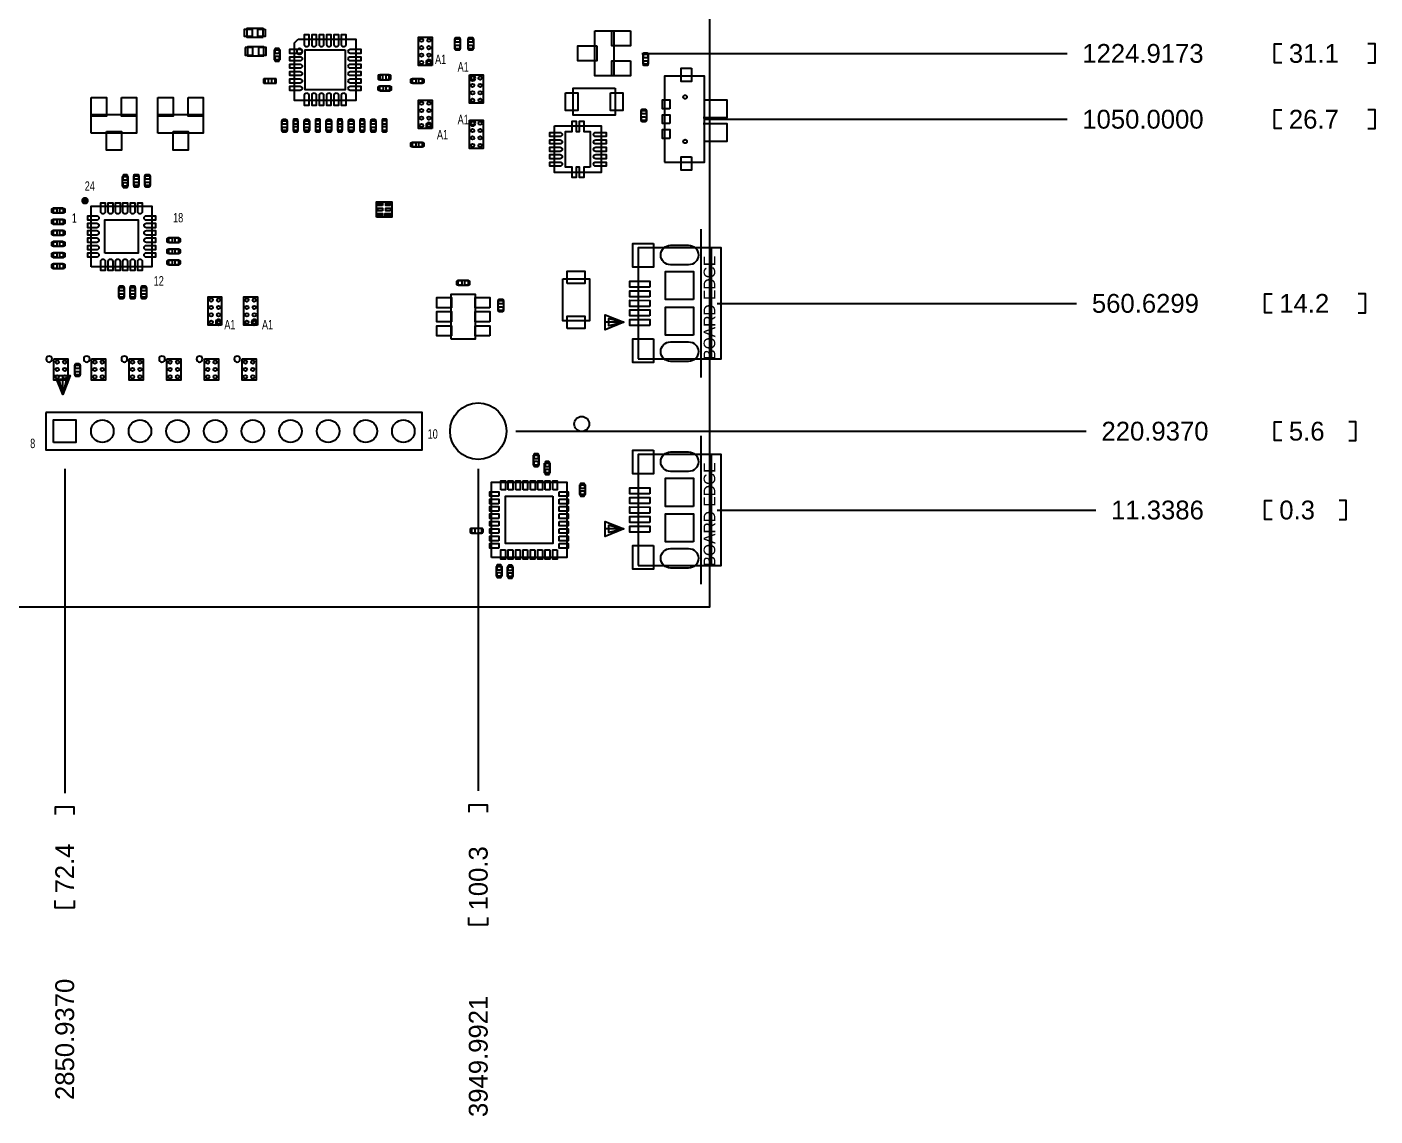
# Model space of a CAD drawing. Extents: x -44 to 161, y -41 to 105.
# Drawn here: x 69.9 to 160.9, y -40.6 to 32.9 of the extents above; entities that cross this region are included whole.
import ezdxf
from ezdxf.enums import TextEntityAlignment as Align

# ---------------------------------------------------------------- set-up
doc = ezdxf.new("R2010")
doc.units = 0
for name, color, linetype in [('BG_DIMENSIONS_ASSEMBLY', 140, 'CONTINUOUS'), ('BG_OUTLINE', 171, 'CONTINUOUS'), ('PG_ASSEMBLY_TOP', 111, 'CONTINUOUS'), ('PIN_TOP', 4, 'CONTINUOUS')]:
    doc.layers.add(name, color=color, linetype=linetype)

msp = doc.modelspace()

# ---------------------------------------------------------------- linework, layer by layer
at = {"layer": 'BG_DIMENSIONS_ASSEMBLY'}
for points in [[(111.379, 31.1129), (140.0796, 31.1129)], [(154.5703, 30.4779), (154.0877, 30.4779), (154.0877, 31.7479), (154.5703, 31.7479)], [(160.3869, 30.4779), (160.8695, 30.4779), (160.8695, 31.7479), (160.3869, 31.7479)], [(154.5703, 26.035), (154.0877, 26.035), (154.0877, 27.305), (154.5703, 27.305)], [(160.3869, 26.035), (160.8695, 26.035), (160.8695, 27.305), (160.3869, 27.305)], [(115.55, 26.67), (140.0796, 26.67)], [(153.9226, 13.605), (153.44, 13.605), (153.44, 14.875), (153.9226, 14.875)], [(159.7392, 13.605), (160.2218, 13.605), (160.2218, 14.875), (159.7392, 14.875)], [(116.459, 14.24), (140.7273, 14.24)], [(102.8698, 5.6118), (141.375, 5.6118)], [(154.5703, 4.9768), (154.0877, 4.9768), (154.0877, 6.2468), (154.5703, 6.2468)], [(159.0915, 4.9768), (159.5741, 4.9768), (159.5741, 6.2468), (159.0915, 6.2468)], [(72.4138, 3.0718), (72.4138, -18.8278)], [(100.3298, 3.0718), (100.3298, -18.6801)], [(153.9226, -0.347), (153.44, -0.347), (153.44, 0.923), (153.9226, 0.923)], [(158.4438, -0.347), (158.9264, -0.347), (158.9264, 0.923), (158.4438, 0.923)], [(116.459, 0.288), (142.0227, 0.288)], [(73.0488, -20.2629), (73.0488, -19.7803), (71.7788, -19.7803), (71.7788, -20.2629)], [(100.9648, -20.1152), (100.9648, -19.6326), (99.6948, -19.6326), (99.6948, -20.1152)], [(73.0488, -26.0795), (73.0488, -26.5621), (71.7788, -26.5621), (71.7788, -26.0795)], [(100.9648, -27.2272), (100.9648, -27.7098), (99.6948, -27.7098), (99.6948, -27.2272)]]:
    msp.add_lwpolyline(points, dxfattribs=at)
at = {"layer": 'BG_OUTLINE'}
for points in [[(-6.25, -6.25), (115.9748, -6.25), (115.9748, 65.7336), (-6.25, 65.7336), (-6.25, -6.25)], [(115.3691, 9.24), (115.3691, 19.24)], [(115.3691, -4.712), (115.3691, 5.288)]]:
    msp.add_lwpolyline(points, dxfattribs=at)
at = {"layer": 'PG_ASSEMBLY_TOP'}
for points in [[(85.7999, 32.2), (85.7999, 32.8), (84.7001, 32.8), (84.7001, 32.2), (85.7999, 32.2)], [(88.175, 32.075), (92.075, 32.075), (92.075, 27.925), (87.925, 27.925), (87.925, 31.825), (88.175, 32.075)], [(97.209, 30.291), (96.291, 30.291), (96.291, 32.209), (97.209, 32.209), (97.209, 30.291)], [(99.1108, 31.4325), (98.7552, 31.4325), (98.7552, 32.0929), (99.1108, 32.0929), (99.1108, 31.4325)], [(99.9998, 31.4325), (99.6442, 31.4325), (99.6442, 32.0929), (99.9998, 32.0929), (99.9998, 31.4325)], [(85.8643, 30.9452), (85.8643, 31.5548), (84.7467, 31.5548), (84.7467, 30.9452), (85.8643, 30.9452)], [(86.9278, 30.6865), (86.5722, 30.6865), (86.5722, 31.3469), (86.9278, 31.3469), (86.9278, 30.6865)], [(111.4552, 31.0515), (111.8108, 31.0515), (111.8108, 30.3911), (111.4552, 30.3911), (111.4552, 31.0515)], [(85.9365, 29.0722), (85.9365, 29.4278), (86.5969, 29.4278), (86.5969, 29.0722), (85.9365, 29.0722)], [(93.685, 29.6651), (93.685, 29.3349), (94.315, 29.3349), (94.315, 29.6651), (93.685, 29.6651)], [(95.8865, 29.0722), (95.8865, 29.4278), (96.5469, 29.4278), (96.5469, 29.0722), (95.8865, 29.0722)], [(99.744, 29.661), (100.662, 29.661), (100.662, 27.743), (99.744, 27.743), (99.744, 29.661)], [(112.91, 23.77), (115.61, 23.77), (115.61, 29.57), (112.91, 29.57), (112.91, 23.77)], [(93.6865, 28.5722), (93.6865, 28.9278), (94.3469, 28.9278), (94.3469, 28.5722), (93.6865, 28.5722)], [(109.5769, 28.7555), (109.5769, 26.9521), (106.7321, 26.9521), (106.7321, 28.7555), (109.5769, 28.7555)], [(97.209, 26.041), (96.291, 26.041), (96.291, 27.959), (97.209, 27.959), (97.209, 26.041)], [(115.61, 27.97), (117.11, 27.97), (117.11, 26.77), (115.51, 26.77)], [(87.0722, 26.5635), (87.4278, 26.5635), (87.4278, 25.9031), (87.0722, 25.9031), (87.0722, 26.5635)], [(88.1651, 26.565), (87.8349, 26.565), (87.8349, 25.935), (88.1651, 25.935), (88.1651, 26.565)], [(88.5722, 26.5635), (88.9278, 26.5635), (88.9278, 25.9031), (88.5722, 25.9031), (88.5722, 26.5635)], [(89.6651, 26.565), (89.3349, 26.565), (89.3349, 25.935), (89.6651, 25.935), (89.6651, 26.565)], [(90.0722, 26.5635), (90.4278, 26.5635), (90.4278, 25.9031), (90.0722, 25.9031), (90.0722, 26.5635)], [(91.1651, 26.565), (90.8349, 26.565), (90.8349, 25.935), (91.1651, 25.935), (91.1651, 26.565)], [(91.5722, 26.5635), (91.9278, 26.5635), (91.9278, 25.9031), (91.5722, 25.9031), (91.5722, 26.5635)], [(92.6651, 26.565), (92.3349, 26.565), (92.3349, 25.935), (92.6651, 25.935), (92.6651, 26.565)], [(93.0722, 26.5635), (93.4278, 26.5635), (93.4278, 25.9031), (93.0722, 25.9031), (93.0722, 26.5635)], [(94.1651, 26.565), (93.8349, 26.565), (93.8349, 25.935), (94.1651, 25.935), (94.1651, 26.565)], [(99.744, 26.613), (100.662, 26.613), (100.662, 24.695), (99.744, 24.695), (99.744, 26.613)], [(111.6838, 26.5938), (111.3282, 26.5938), (111.3282, 27.2542), (111.6838, 27.2542), (111.6838, 26.5938)], [(105.4798, 26.2128), (108.6294, 26.2128), (108.6294, 23.0632), (105.4798, 23.0632), (105.4798, 26.2128)], [(115.51, 26.37), (117.11, 26.37), (117.11, 25.17), (115.61, 25.17)], [(95.8865, 24.7722), (95.8865, 25.1278), (96.5469, 25.1278), (96.5469, 24.7722), (95.8865, 24.7722)], [(76.3222, 22.8135), (76.6778, 22.8135), (76.6778, 22.1531), (76.3222, 22.1531), (76.3222, 22.8135)], [(77.4278, 22.1865), (77.0722, 22.1865), (77.0722, 22.8469), (77.4278, 22.8469), (77.4278, 22.1865)], [(78.1778, 22.1865), (77.8222, 22.1865), (77.8222, 22.8469), (78.1778, 22.8469), (78.1778, 22.1865)], [(93.455, 20.049), (93.455, 21.099), (94.505, 21.099), (94.505, 20.049), (93.455, 20.049)], [(72.3135, 20.6778), (72.3135, 20.3222), (71.6531, 20.3222), (71.6531, 20.6778), (72.3135, 20.6778)], [(74.2, 16.7), (74.2, 20.8), (78.3, 20.8), (78.3, 16.7), (74.2, 16.7)], [(72.3135, 19.9278), (72.3135, 19.5722), (71.6531, 19.5722), (71.6531, 19.9278), (72.3135, 19.9278)], [(72.3135, 19.1778), (72.3135, 18.8222), (71.6531, 18.8222), (71.6531, 19.1778), (72.3135, 19.1778)], [(72.3135, 18.4278), (72.3135, 18.0722), (71.6531, 18.0722), (71.6531, 18.4278), (72.3135, 18.4278)], [(79.4365, 18.3222), (79.4365, 18.6778), (80.0969, 18.6778), (80.0969, 18.3222), (79.4365, 18.3222)], [(72.3135, 17.6778), (72.3135, 17.3222), (71.6531, 17.3222), (71.6531, 17.6778), (72.3135, 17.6778)], [(79.4365, 17.5722), (79.4365, 17.9278), (80.0969, 17.9278), (80.0969, 17.5722), (79.4365, 17.5722)], [(111.1189, 10.4899), (116.7191, 10.4899), (116.7191, 17.9901), (111.1189, 17.9901), (111.1189, 10.4899)], [(116.0691, 10.491), (116.0691, 17.989)], [(72.3135, 16.9278), (72.3135, 16.5722), (71.6531, 16.5722), (71.6531, 16.9278), (72.3135, 16.9278)], [(79.4365, 16.8222), (79.4365, 17.1778), (80.0969, 17.1778), (80.0969, 16.8222), (79.4365, 16.8222)], [(98.9838, 15.4432), (98.9838, 15.7988), (99.6442, 15.7988), (99.6442, 15.4432), (98.9838, 15.4432)], [(106.0323, 15.9004), (107.8357, 15.9004), (107.8357, 13.0556), (106.0323, 13.0556), (106.0323, 15.9004)], [(76.0722, 15.3135), (76.4278, 15.3135), (76.4278, 14.6531), (76.0722, 14.6531), (76.0722, 15.3135)], [(76.8222, 15.3135), (77.1778, 15.3135), (77.1778, 14.6531), (76.8222, 14.6531), (76.8222, 15.3135)], [(77.5722, 15.3135), (77.9278, 15.3135), (77.9278, 14.6531), (77.5722, 14.6531), (77.5722, 15.3135)], [(83.009, 12.757), (82.091, 12.757), (82.091, 14.675), (83.009, 14.675), (83.009, 12.757)], [(85.422, 12.757), (84.504, 12.757), (84.504, 14.675), (85.422, 14.675), (85.422, 12.757)], [(98.474, 11.835), (100.154, 11.835), (100.154, 14.835), (98.474, 14.835), (98.474, 11.835)], [(102.0318, 13.7668), (101.6762, 13.7668), (101.6762, 14.4272), (102.0318, 14.4272), (102.0318, 13.7668)], [(110.1639, 12.9664), (108.8939, 12.4584), (108.8939, 13.4744), (110.1639, 12.9664), (109.1479, 12.7124), (109.1479, 13.2204), (110.1639, 12.9664), (108.8939, 12.9664)], [(71.6874, 10.5013), (72.6322, 10.5013), (72.6322, 9.0535), (71.6874, 9.0535), (71.6874, 10.5013)], [(73.4552, 9.4091), (73.0996, 9.4091), (73.0996, 10.0695), (73.4552, 10.0695), (73.4552, 9.4091)], [(74.2274, 10.5013), (75.1722, 10.5013), (75.1722, 9.0535), (74.2274, 9.0535), (74.2274, 10.5013)], [(76.7674, 10.5013), (77.7122, 10.5013), (77.7122, 9.0535), (76.7674, 9.0535), (76.7674, 10.5013)], [(79.3074, 10.5013), (80.2522, 10.5013), (80.2522, 9.0535), (79.3074, 9.0535), (79.3074, 10.5013)], [(81.8474, 10.5013), (82.7922, 10.5013), (82.7922, 9.0535), (81.8474, 9.0535), (81.8474, 10.5013)], [(84.3874, 10.5013), (85.3322, 10.5013), (85.3322, 9.0535), (84.3874, 9.0535), (84.3874, 10.5013)], [(72.2832, 8.0969), (71.7752, 9.3669), (72.7912, 9.3669), (72.2832, 8.0969), (72.0292, 9.1129), (72.5372, 9.1129), (72.2832, 8.0969), (72.2832, 9.3669)], [(71.1438, 6.8818), (71.1438, 4.3418), (96.5438, 4.3418), (96.5438, 6.8818), (71.1438, 6.8818)], [(104.0612, 3.9859), (104.4168, 3.9859), (104.4168, 3.3255), (104.0612, 3.3255), (104.0612, 3.9859)], [(111.1189, -3.4621), (116.7191, -3.4621), (116.7191, 4.0381), (111.1189, 4.0381), (111.1189, -3.4621)], [(116.0691, -3.461), (116.0691, 4.037)], [(104.8112, 3.4525), (105.1668, 3.4525), (105.1668, 2.7921), (104.8112, 2.7921), (104.8112, 3.4525)], [(101.2215, -2.9185), (101.2215, 2.1615), (106.3015, 2.1615), (106.3015, -2.9185), (101.2215, -2.9185)], [(107.1862, 1.9875), (107.5418, 1.9875), (107.5418, 1.3271), (107.1862, 1.3271), (107.1862, 1.9875)], [(110.1639, -0.9856), (108.8939, -1.4936), (108.8939, -0.4776), (110.1639, -0.9856), (109.1479, -1.2396), (109.1479, -0.7316), (110.1639, -0.9856), (108.8939, -0.9856)], [(100.5525, -0.9332), (100.5525, -1.2888), (99.8921, -1.2888), (99.8921, -0.9332), (100.5525, -0.9332)], [(101.9168, -4.1745), (101.5612, -4.1745), (101.5612, -3.5141), (101.9168, -3.5141), (101.9168, -4.1745)], [(102.3112, -3.5475), (102.6668, -3.5475), (102.6668, -4.2079), (102.3112, -4.2079), (102.3112, -3.5475)]]:
    msp.add_lwpolyline(points, dxfattribs=at)
for points in [[(108.204, 32.6369), (109.474, 32.6369), (109.474, 29.5889), (108.204, 29.5889)], [(74.21, 25.722), (74.21, 26.992), (77.258, 26.992), (77.258, 25.722)], [(78.71, 25.722), (78.71, 26.992), (81.758, 26.992), (81.758, 25.722)]]:
    msp.add_lwpolyline(points, close=True, dxfattribs=at)
for points in [[(88.4592, 31.2445, 0.999992), (88.0781, 31.2445, 1.000008), (88.4592, 31.2445)], [(97.1905, 30.5, 1), (96.8095, 30.5, 1), (97.1905, 30.5)], [(100.1435, 29.452, 1), (99.7625, 29.452, 1), (100.1435, 29.452)], [(97.1905, 26.25, 1), (96.8095, 26.25, 1), (97.1905, 26.25)], [(100.1435, 26.404, 1), (99.7625, 26.404, 1), (100.1435, 26.404)], [(82.9905, 12.966, 1), (82.6095, 12.966, 1), (82.9905, 12.966)], [(85.4035, 12.966, 1), (85.0225, 12.966, 1), (85.4035, 12.966)]]:
    msp.add_lwpolyline(points, format="xyb", dxfattribs=at)
at = {"layer": 'PG_ASSEMBLY_TOP', "const_width": 0.254}
msp.add_lwpolyline([(73.9102, 21.1669, 1), (73.6562, 21.1669, 1), (73.9102, 21.1669)], format="xyb", dxfattribs=at)
at = {"layer": 'PG_ASSEMBLY_TOP'}
for points in [[(71.5598, 10.4774, 1), (71.1598, 10.4774, 1)], [(74.0998, 10.4774, 1), (73.6998, 10.4774, 1)], [(76.6398, 10.4774, 1), (76.2398, 10.4774, 1)], [(79.1798, 10.4774, 1), (78.7798, 10.4774, 1)], [(81.7198, 10.4774, 1), (81.3198, 10.4774, 1)], [(84.2598, 10.4774, 1), (83.8598, 10.4774, 1)]]:
    msp.add_lwpolyline(points, format="xyb", close=True, dxfattribs=at)
at = {"layer": 'PIN_TOP'}
for points in [[(85.0595, 32.754), (85.0595, 32.246), (84.5515, 32.246), (84.5515, 32.754)], [(85.9485, 32.754), (85.9485, 32.246), (85.4405, 32.246), (85.4405, 32.754)], [(110.617, 32.6369), (110.617, 31.6209), (109.347, 31.6209), (109.347, 32.6369)], [(84.607, 31.504), (84.607, 30.996), (85.115, 30.996), (85.115, 31.504)], [(85.496, 31.504), (85.496, 30.996), (86.004, 30.996), (86.004, 31.504)], [(91.35, 31.35), (91.35, 28.65), (88.65, 28.65), (88.65, 31.35)], [(108.331, 31.6209), (108.331, 30.6049), (107.061, 30.6049), (107.061, 31.6209)], [(110.617, 30.6049), (110.617, 29.5889), (109.347, 29.5889), (109.347, 30.6049)], [(114.72, 30.12), (114.72, 29.22), (114.02, 29.22), (114.02, 30.12)], [(106.2114, 28.4507), (107.0496, 28.4507), (107.0496, 27.2569), (106.2114, 27.2569)], [(109.2594, 28.4507), (110.0976, 28.4507), (110.0976, 27.2569), (109.2594, 27.2569)], [(74.21, 28.135), (75.226, 28.135), (75.226, 26.865), (74.21, 26.865)], [(76.242, 28.135), (77.258, 28.135), (77.258, 26.865), (76.242, 26.865)], [(78.71, 28.135), (79.726, 28.135), (79.726, 26.865), (78.71, 26.865)], [(80.742, 28.135), (81.758, 28.135), (81.758, 26.865), (80.742, 26.865)], [(113.26, 27.37), (112.76, 27.37), (112.76, 27.97), (113.26, 27.97)], [(107.8801, 23.4442), (107.4483, 23.4442), (107.4483, 22.733), (107.1689, 22.733), (107.1689, 23.4442), (106.9403, 23.4442), (106.9403, 22.733), (106.6609, 22.733), (106.6609, 23.4442), (106.2291, 23.4442), (106.2291, 25.8318), (106.6609, 25.8318), (106.6609, 26.543), (106.9403, 26.543), (106.9403, 25.8318), (107.1689, 25.8318), (107.1689, 26.543), (107.4483, 26.543), (107.4483, 25.8318), (107.8801, 25.8318)], [(113.26, 26.37), (112.76, 26.37), (112.76, 26.97), (113.26, 26.97)], [(75.226, 25.849), (76.242, 25.849), (76.242, 24.579), (75.226, 24.579)], [(79.726, 25.849), (80.742, 25.849), (80.742, 24.579), (79.726, 24.579)], [(113.26, 25.37), (112.76, 25.37), (112.76, 25.97), (113.26, 25.97)], [(114.72, 24.12), (114.72, 23.22), (114.02, 23.22), (114.02, 24.12)], [(93.86, 20.844), (93.55, 20.844), (93.55, 21.004), (93.86, 21.004)], [(94.41, 20.844), (94.1, 20.844), (94.1, 21.004), (94.41, 21.004)], [(93.86, 20.494), (93.55, 20.494), (93.55, 20.654), (93.86, 20.654)], [(93.86, 20.144), (93.55, 20.144), (93.55, 20.304), (93.86, 20.304)], [(94.41, 20.144), (94.05, 20.144), (94.05, 20.304), (94.41, 20.304)], [(94.41, 20.494), (94.1, 20.494), (94.1, 20.654), (94.41, 20.654)], [(75.1197, 17.6197), (75.1197, 19.8803), (77.3803, 19.8803), (77.3803, 17.6197)], [(112.1674, 18.29), (112.1674, 16.6898), (110.7704, 16.6898), (110.7704, 18.29)], [(106.3371, 15.5829), (106.3371, 16.4211), (107.5309, 16.4211), (107.5309, 15.5829)], [(114.8715, 14.4884), (112.9665, 14.4884), (112.9665, 16.3934), (114.8715, 16.3934)], [(111.9168, 15.3361), (110.5706, 15.3375), (110.571, 15.7439), (111.9172, 15.7425)], [(98.514, 13.94), (97.524, 13.94), (97.524, 14.63), (98.514, 14.63)], [(101.104, 13.94), (100.114, 13.94), (100.114, 14.63), (101.104, 14.63)], [(111.9168, 14.6861), (110.5706, 14.6875), (110.571, 15.0939), (111.9172, 15.0925)], [(98.514, 12.99), (97.524, 12.99), (97.524, 13.68), (98.514, 13.68)], [(101.104, 12.99), (100.114, 12.99), (100.114, 13.68), (101.104, 13.68)], [(111.9168, 14.0361), (110.5706, 14.0375), (110.571, 14.4439), (111.9172, 14.4425)], [(111.9168, 13.3861), (110.5706, 13.3875), (110.571, 13.7939), (111.9172, 13.7925)], [(114.8715, 12.0866), (112.9665, 12.0866), (112.9665, 13.9916), (114.8715, 13.9916)], [(106.3371, 12.5349), (106.3371, 13.3731), (107.5309, 13.3731), (107.5309, 12.5349)], [(111.9168, 12.7361), (110.5706, 12.7375), (110.571, 13.1439), (111.9172, 13.1425)], [(98.514, 12.04), (97.524, 12.04), (97.524, 12.73), (98.514, 12.73)], [(101.104, 12.04), (100.114, 12.04), (100.114, 12.73), (101.104, 12.73)], [(112.1674, 11.8402), (112.1674, 10.24), (110.7704, 10.24), (110.7704, 11.8402)], [(71.6518, 4.8498), (71.6518, 6.3738), (73.1758, 6.3738), (73.1758, 4.8498)], [(112.1674, 4.338), (112.1674, 2.7378), (110.7704, 2.7378), (110.7704, 4.338)], [(101.8565, 1.6485), (101.8565, 2.2581), (102.1613, 2.2581), (102.1613, 1.6485)], [(102.3569, 1.6485), (102.3569, 2.2581), (102.6617, 2.2581), (102.6617, 1.6485)], [(102.8573, 1.6485), (102.8573, 2.2581), (103.1621, 2.2581), (103.1621, 1.6485)], [(103.3577, 1.6485), (103.3577, 2.2581), (103.6625, 2.2581), (103.6625, 1.6485)], [(103.8581, 1.6485), (103.8581, 2.2581), (104.1629, 2.2581), (104.1629, 1.6485)], [(104.3559, 1.6485), (104.3559, 2.2581), (104.6607, 2.2581), (104.6607, 1.6485)], [(104.8563, 1.6485), (104.8563, 2.2581), (105.1611, 2.2581), (105.1611, 1.6485)], [(105.3567, 1.6485), (105.3567, 2.2581), (105.6615, 2.2581), (105.6615, 1.6485)], [(114.8715, 0.5364), (112.9665, 0.5364), (112.9665, 2.4414), (114.8715, 2.4414)], [(101.7295, 1.2167), (101.1199, 1.2167), (101.1199, 1.5215), (101.7295, 1.5215)], [(101.7295, 0.7163), (101.1199, 0.7163), (101.1199, 1.0211), (101.7295, 1.0211)], [(105.3592, 1.2192), (105.3592, -1.9812), (102.1588, -1.9812), (102.1588, 1.2192)], [(105.7885, 1.5215), (106.3981, 1.5215), (106.3981, 1.2167), (105.7885, 1.2167)], [(105.7885, 1.0211), (106.3981, 1.0211), (106.3981, 0.7163), (105.7885, 0.7163)], [(111.9168, 1.3841), (110.5706, 1.3855), (110.571, 1.7919), (111.9172, 1.7905)], [(111.9168, 0.7341), (110.5706, 0.7355), (110.571, 1.1419), (111.9172, 1.1405)], [(101.7295, 0.2159), (101.1199, 0.2159), (101.1199, 0.5207), (101.7295, 0.5207)], [(101.7295, -0.2819), (101.1199, -0.2819), (101.1199, 0.0229), (101.7295, 0.0229)], [(105.7885, 0.5207), (106.3981, 0.5207), (106.3981, 0.2159), (105.7885, 0.2159)], [(105.7885, 0.0203), (106.3981, 0.0203), (106.3981, -0.2845), (105.7885, -0.2845)], [(111.9168, 0.0841), (110.5706, 0.0855), (110.571, 0.4919), (111.9172, 0.4905)], [(114.8715, -1.8654), (112.9665, -1.8654), (112.9665, 0.0396), (114.8715, 0.0396)], [(101.7295, -0.7823), (101.1199, -0.7823), (101.1199, -0.4775), (101.7295, -0.4775)], [(105.7885, -0.4801), (106.3981, -0.4801), (106.3981, -0.7849), (105.7885, -0.7849)], [(111.9168, -0.5659), (110.5706, -0.5645), (110.571, -0.1581), (111.9172, -0.1595)], [(111.9168, -1.2159), (110.5706, -1.2145), (110.571, -0.8081), (111.9172, -0.8095)], [(101.7295, -1.2827), (101.1199, -1.2827), (101.1199, -0.9779), (101.7295, -0.9779)], [(101.7295, -1.7831), (101.1199, -1.7831), (101.1199, -1.4783), (101.7295, -1.4783)], [(105.7885, -0.9779), (106.3981, -0.9779), (106.3981, -1.2827), (105.7885, -1.2827)], [(105.7885, -1.4783), (106.3981, -1.4783), (106.3981, -1.7831), (105.7885, -1.7831)], [(101.7295, -2.2835), (101.1199, -2.2835), (101.1199, -1.9787), (101.7295, -1.9787)], [(102.1613, -2.4105), (102.1613, -3.0201), (101.8565, -3.0201), (101.8565, -2.4105)], [(102.6617, -2.4105), (102.6617, -3.0201), (102.3569, -3.0201), (102.3569, -2.4105)], [(103.1621, -2.4105), (103.1621, -3.0201), (102.8573, -3.0201), (102.8573, -2.4105)], [(103.6599, -2.4105), (103.6599, -3.0201), (103.3551, -3.0201), (103.3551, -2.4105)], [(104.1603, -2.4105), (104.1603, -3.0201), (103.8555, -3.0201), (103.8555, -2.4105)], [(104.6607, -2.4105), (104.6607, -3.0201), (104.3559, -3.0201), (104.3559, -2.4105)], [(105.1611, -2.4105), (105.1611, -3.0201), (104.8563, -3.0201), (104.8563, -2.4105)], [(105.6615, -2.4105), (105.6615, -3.0201), (105.3567, -3.0201), (105.3567, -2.4105)], [(105.7885, -1.9787), (106.3981, -1.9787), (106.3981, -2.2835), (105.7885, -2.2835)], [(112.1674, -2.1118), (112.1674, -3.712), (110.7704, -3.712), (110.7704, -2.1118)]]:
    msp.add_lwpolyline(points, close=True, dxfattribs=at)
for points in [[(88.75, 31.55, -0.414214), (88.61, 31.69), (88.61, 32.4), (88.89, 32.4), (88.89, 31.69, -0.414214)], [(89.25, 31.55, -0.414214), (89.11, 31.69), (89.11, 32.4), (89.39, 32.4), (89.39, 31.69, -0.414214)], [(89.75, 31.55, -0.414214), (89.61, 31.69), (89.61, 32.4), (89.89, 32.4), (89.89, 31.69, -0.414214)], [(90.25, 31.55, -0.414214), (90.11, 31.69), (90.11, 32.4), (90.39, 32.4), (90.39, 31.69, -0.414214)], [(90.75, 31.55, -0.414214), (90.61, 31.69), (90.61, 32.4), (90.89, 32.4), (90.89, 31.69, -0.414214)], [(91.25, 31.55, -0.414214), (91.11, 31.69), (91.11, 32.4), (91.39, 32.4), (91.39, 31.69, -0.414214)], [(99.0346, 31.8643), (98.8314, 31.8643, -0.414214), (98.7806, 31.9151), (98.7806, 32.1437, -0.414214), (98.8314, 32.1945), (99.0346, 32.1945, -0.414214), (99.0854, 32.1437), (99.0854, 31.9151, -0.414214)], [(99.9236, 31.8643), (99.7204, 31.8643, -0.414214), (99.6696, 31.9151), (99.6696, 32.1437, -0.414214), (99.7204, 32.1945), (99.9236, 32.1945, -0.414214), (99.9744, 32.1437), (99.9744, 31.9151, -0.414214)], [(86.5976, 31.3977), (86.5976, 31.1691, 0.414214), (86.6484, 31.1183), (86.8516, 31.1183, 0.414214), (86.9024, 31.1691), (86.9024, 31.3977, 0.414214), (86.8516, 31.4485), (86.6484, 31.4485, 0.414214)], [(88.45, 31.25, -0.414214), (88.31, 31.11), (87.6, 31.11), (87.6, 31.39), (88.31, 31.39, -0.414214)], [(91.55, 31.25, -0.414214), (91.69, 31.39), (92.4, 31.39), (92.4, 31.11), (91.69, 31.11, -0.414214)], [(99.0346, 31.3309), (98.8314, 31.3309, -0.414214), (98.7806, 31.3817), (98.7806, 31.6103, -0.414214), (98.8314, 31.6611), (99.0346, 31.6611, -0.414214), (99.0854, 31.6103), (99.0854, 31.3817, -0.414214)], [(99.9236, 31.3309), (99.7204, 31.3309, -0.414214), (99.6696, 31.3817), (99.6696, 31.6103, -0.414214), (99.7204, 31.6611), (99.9236, 31.6611, -0.414214), (99.9744, 31.6103), (99.9744, 31.3817, -0.414214)], [(111.5314, 31.1531), (111.7346, 31.1531, -0.414214), (111.7854, 31.1023), (111.7854, 30.8737, -0.414214), (111.7346, 30.8229), (111.5314, 30.8229, -0.414214), (111.4806, 30.8737), (111.4806, 31.1023, -0.414214)], [(86.5976, 30.8643), (86.5976, 30.6357, 0.414214), (86.6484, 30.5849), (86.8516, 30.5849, 0.414214), (86.9024, 30.6357), (86.9024, 30.8643, 0.414214), (86.8516, 30.9151), (86.6484, 30.9151, 0.414214)], [(88.45, 30.75, -0.414214), (88.31, 30.61), (87.6, 30.61), (87.6, 30.89), (88.31, 30.89, -0.414214)], [(88.45, 30.25, -0.414214), (88.31, 30.11), (87.6, 30.11), (87.6, 30.39), (88.31, 30.39, -0.414214)], [(91.55, 30.75, -0.414214), (91.69, 30.89), (92.4, 30.89), (92.4, 30.61), (91.69, 30.61, -0.414214)], [(91.55, 30.25, -0.414214), (91.69, 30.39), (92.4, 30.39), (92.4, 30.11), (91.69, 30.11, -0.414214)], [(111.5314, 30.6197), (111.7346, 30.6197, -0.414214), (111.7854, 30.5689), (111.7854, 30.3403, -0.414214), (111.7346, 30.2895), (111.5314, 30.2895, -0.414214), (111.4806, 30.3403), (111.4806, 30.5689, -0.414214)], [(86.1143, 29.4024), (85.8857, 29.4024, 0.414214), (85.8349, 29.3516), (85.8349, 29.1484, 0.414214), (85.8857, 29.0976), (86.1143, 29.0976, 0.414214), (86.1651, 29.1484), (86.1651, 29.3516, 0.414214)], [(86.6477, 29.4024), (86.4191, 29.4024, 0.414214), (86.3683, 29.3516), (86.3683, 29.1484, 0.414214), (86.4191, 29.0976), (86.6477, 29.0976, 0.414214), (86.6985, 29.1484), (86.6985, 29.3516, 0.414214)], [(88.45, 29.75, -0.414214), (88.31, 29.61), (87.6, 29.61), (87.6, 29.89), (88.31, 29.89, -0.414214)], [(88.45, 29.25, -0.414214), (88.31, 29.11), (87.6, 29.11), (87.6, 29.39), (88.31, 29.39, -0.414214)], [(91.55, 29.75, -0.414214), (91.69, 29.89), (92.4, 29.89), (92.4, 29.61), (91.69, 29.61, -0.414214)], [(91.55, 29.25, -0.414214), (91.69, 29.39), (92.4, 29.39), (92.4, 29.11), (91.69, 29.11, -0.414214)], [(93.619, 29.3476), (93.8476, 29.3476, 0.414214), (93.8984, 29.3984), (93.8984, 29.6016, 0.414214), (93.8476, 29.6524), (93.619, 29.6524, 0.414214), (93.5682, 29.6016), (93.5682, 29.3984, 0.414214)], [(94.1524, 29.3476), (94.381, 29.3476, 0.414214), (94.4318, 29.3984), (94.4318, 29.6016, 0.414214), (94.381, 29.6524), (94.1524, 29.6524, 0.414214), (94.1016, 29.6016), (94.1016, 29.3984, 0.414214)], [(95.7849, 29.1484), (95.7849, 29.3516, -0.414214), (95.8357, 29.4024), (96.0643, 29.4024, -0.414214), (96.1151, 29.3516), (96.1151, 29.1484, -0.414214), (96.0643, 29.0976), (95.8357, 29.0976, -0.414214)], [(96.3183, 29.1484), (96.3183, 29.3516, -0.414214), (96.3691, 29.4024), (96.5977, 29.4024, -0.414214), (96.6485, 29.3516), (96.6485, 29.1484, -0.414214), (96.5977, 29.0976), (96.3691, 29.0976, -0.414214)], [(88.45, 28.75, -0.414214), (88.31, 28.61), (87.6, 28.61), (87.6, 28.89), (88.31, 28.89, -0.414214)], [(88.75, 28.45, -0.414214), (88.89, 28.31), (88.89, 27.6), (88.61, 27.6), (88.61, 28.31, -0.414214)], [(89.25, 28.45, -0.414214), (89.39, 28.31), (89.39, 27.6), (89.11, 27.6), (89.11, 28.31, -0.414214)], [(89.75, 28.45, -0.414214), (89.89, 28.31), (89.89, 27.6), (89.61, 27.6), (89.61, 28.31, -0.414214)], [(90.25, 28.45, -0.414214), (90.39, 28.31), (90.39, 27.6), (90.11, 27.6), (90.11, 28.31, -0.414214)], [(90.75, 28.45, -0.414214), (90.89, 28.31), (90.89, 27.6), (90.61, 27.6), (90.61, 28.31, -0.414214)], [(91.25, 28.45, -0.414214), (91.39, 28.31), (91.39, 27.6), (91.11, 27.6), (91.11, 28.31, -0.414214)], [(91.55, 28.75, -0.414214), (91.69, 28.89), (92.4, 28.89), (92.4, 28.61), (91.69, 28.61, -0.414214)], [(93.5849, 28.6484), (93.5849, 28.8516, -0.414214), (93.6357, 28.9024), (93.8643, 28.9024, -0.414214), (93.9151, 28.8516), (93.9151, 28.6484, -0.414214), (93.8643, 28.5976), (93.6357, 28.5976, -0.414214)], [(94.1183, 28.6484), (94.1183, 28.8516, -0.414214), (94.1691, 28.9024), (94.3977, 28.9024, -0.414214), (94.4485, 28.8516), (94.4485, 28.6484, -0.414214), (94.3977, 28.5976), (94.1691, 28.5976, -0.414214)], [(111.6076, 27.0256), (111.4044, 27.0256, -0.414214), (111.3536, 27.0764), (111.3536, 27.305, -0.414214), (111.4044, 27.3558), (111.6076, 27.3558, -0.414214), (111.6584, 27.305), (111.6584, 27.0764, -0.414214)], [(87.1484, 26.6651), (87.3516, 26.6651, -0.414214), (87.4024, 26.6143), (87.4024, 26.3857, -0.414214), (87.3516, 26.3349), (87.1484, 26.3349, -0.414214), (87.0976, 26.3857), (87.0976, 26.6143, -0.414214)], [(87.8476, 26.631), (87.8476, 26.4024, 0.414214), (87.8984, 26.3516), (88.1016, 26.3516, 0.414214), (88.1524, 26.4024), (88.1524, 26.631, 0.414214), (88.1016, 26.6818), (87.8984, 26.6818, 0.414214)], [(88.6484, 26.6651), (88.8516, 26.6651, -0.414214), (88.9024, 26.6143), (88.9024, 26.3857, -0.414214), (88.8516, 26.3349), (88.6484, 26.3349, -0.414214), (88.5976, 26.3857), (88.5976, 26.6143, -0.414214)], [(89.3476, 26.631), (89.3476, 26.4024, 0.414214), (89.3984, 26.3516), (89.6016, 26.3516, 0.414214), (89.6524, 26.4024), (89.6524, 26.631, 0.414214), (89.6016, 26.6818), (89.3984, 26.6818, 0.414214)], [(90.1484, 26.6651), (90.3516, 26.6651, -0.414214), (90.4024, 26.6143), (90.4024, 26.3857, -0.414214), (90.3516, 26.3349), (90.1484, 26.3349, -0.414214), (90.0976, 26.3857), (90.0976, 26.6143, -0.414214)], [(90.8476, 26.631), (90.8476, 26.4024, 0.414214), (90.8984, 26.3516), (91.1016, 26.3516, 0.414214), (91.1524, 26.4024), (91.1524, 26.631, 0.414214), (91.1016, 26.6818), (90.8984, 26.6818, 0.414214)], [(91.6484, 26.6651), (91.8516, 26.6651, -0.414214), (91.9024, 26.6143), (91.9024, 26.3857, -0.414214), (91.8516, 26.3349), (91.6484, 26.3349, -0.414214), (91.5976, 26.3857), (91.5976, 26.6143, -0.414214)], [(92.3476, 26.631), (92.3476, 26.4024, 0.414214), (92.3984, 26.3516), (92.6016, 26.3516, 0.414214), (92.6524, 26.4024), (92.6524, 26.631, 0.414214), (92.6016, 26.6818), (92.3984, 26.6818, 0.414214)], [(93.1484, 26.6651), (93.3516, 26.6651, -0.414214), (93.4024, 26.6143), (93.4024, 26.3857, -0.414214), (93.3516, 26.3349), (93.1484, 26.3349, -0.414214), (93.0976, 26.3857), (93.0976, 26.6143, -0.414214)], [(93.8476, 26.631), (93.8476, 26.4024, 0.414214), (93.8984, 26.3516), (94.1016, 26.3516, 0.414214), (94.1524, 26.4024), (94.1524, 26.631, 0.414214), (94.1016, 26.6818), (93.8984, 26.6818, 0.414214)], [(111.6076, 26.4922), (111.4044, 26.4922, -0.414214), (111.3536, 26.543), (111.3536, 26.7716, -0.414214), (111.4044, 26.8224), (111.6076, 26.8224, -0.414214), (111.6584, 26.7716), (111.6584, 26.543, -0.414214)], [(87.1484, 26.1317), (87.3516, 26.1317, -0.414214), (87.4024, 26.0809), (87.4024, 25.8523, -0.414214), (87.3516, 25.8015), (87.1484, 25.8015, -0.414214), (87.0976, 25.8523), (87.0976, 26.0809, -0.414214)], [(87.8476, 26.0976), (87.8476, 25.869, 0.414214), (87.8984, 25.8182), (88.1016, 25.8182, 0.414214), (88.1524, 25.869), (88.1524, 26.0976, 0.414214), (88.1016, 26.1484), (87.8984, 26.1484, 0.414214)], [(88.6484, 26.1317), (88.8516, 26.1317, -0.414214), (88.9024, 26.0809), (88.9024, 25.8523, -0.414214), (88.8516, 25.8015), (88.6484, 25.8015, -0.414214), (88.5976, 25.8523), (88.5976, 26.0809, -0.414214)], [(89.3476, 26.0976), (89.3476, 25.869, 0.414214), (89.3984, 25.8182), (89.6016, 25.8182, 0.414214), (89.6524, 25.869), (89.6524, 26.0976, 0.414214), (89.6016, 26.1484), (89.3984, 26.1484, 0.414214)], [(90.1484, 26.1317), (90.3516, 26.1317, -0.414214), (90.4024, 26.0809), (90.4024, 25.8523, -0.414214), (90.3516, 25.8015), (90.1484, 25.8015, -0.414214), (90.0976, 25.8523), (90.0976, 26.0809, -0.414214)], [(90.8476, 26.0976), (90.8476, 25.869, 0.414214), (90.8984, 25.8182), (91.1016, 25.8182, 0.414214), (91.1524, 25.869), (91.1524, 26.0976, 0.414214), (91.1016, 26.1484), (90.8984, 26.1484, 0.414214)], [(91.6484, 26.1317), (91.8516, 26.1317, -0.414214), (91.9024, 26.0809), (91.9024, 25.8523, -0.414214), (91.8516, 25.8015), (91.6484, 25.8015, -0.414214), (91.5976, 25.8523), (91.5976, 26.0809, -0.414214)], [(92.3476, 26.0976), (92.3476, 25.869, 0.414214), (92.3984, 25.8182), (92.6016, 25.8182, 0.414214), (92.6524, 25.869), (92.6524, 26.0976, 0.414214), (92.6016, 26.1484), (92.3984, 26.1484, 0.414214)], [(93.1484, 26.1317), (93.3516, 26.1317, -0.414214), (93.4024, 26.0809), (93.4024, 25.8523, -0.414214), (93.3516, 25.8015), (93.1484, 25.8015, -0.414214), (93.0976, 25.8523), (93.0976, 26.0809, -0.414214)], [(93.8476, 26.0976), (93.8476, 25.869, 0.414214), (93.8984, 25.8182), (94.1016, 25.8182, 0.414214), (94.1524, 25.869), (94.1524, 26.0976, 0.414214), (94.1016, 26.1484), (93.8984, 26.1484, 0.414214)], [(105.8608, 25.7774, -1), (105.8608, 25.498), (105.1623, 25.498), (105.1623, 25.7774)], [(108.2611, 25.498, -1), (108.2611, 25.7774), (108.9596, 25.7774), (108.9596, 25.498)], [(95.7849, 24.8484), (95.7849, 25.0516, -0.414214), (95.8357, 25.1024), (96.0643, 25.1024, -0.414214), (96.1151, 25.0516), (96.1151, 24.8484, -0.414214), (96.0643, 24.7976), (95.8357, 24.7976, -0.414214)], [(96.3183, 24.8484), (96.3183, 25.0516, -0.414214), (96.3691, 25.1024), (96.5977, 25.1024, -0.414214), (96.6485, 25.0516), (96.6485, 24.8484, -0.414214), (96.5977, 24.7976), (96.3691, 24.7976, -0.414214)], [(105.8608, 25.2775, -1), (105.8608, 24.9981), (105.1623, 24.9981), (105.1623, 25.2775)], [(105.8608, 24.7777, -1), (105.8608, 24.4983), (105.1623, 24.4983), (105.1623, 24.7777)], [(108.2611, 24.9981, -1), (108.2611, 25.2775), (108.9596, 25.2775), (108.9596, 24.9981)], [(108.2611, 24.4983, -1), (108.2611, 24.7777), (108.9596, 24.7777), (108.9596, 24.4983)], [(105.8608, 24.2778, -1), (105.8608, 23.9984), (105.1623, 23.9984), (105.1623, 24.2778)], [(105.8608, 23.7779, -1), (105.8608, 23.4985), (105.1623, 23.4985), (105.1623, 23.7779)], [(108.2611, 23.9984, -1), (108.2611, 24.2778), (108.9596, 24.2778), (108.9596, 23.9984)], [(108.2611, 23.4985, -1), (108.2611, 23.7779), (108.9596, 23.7779), (108.9596, 23.4985)], [(76.6524, 22.6357), (76.6524, 22.8643, 0.414214), (76.6016, 22.9151), (76.3984, 22.9151, 0.414214), (76.3476, 22.8643), (76.3476, 22.6357, 0.414214), (76.3984, 22.5849), (76.6016, 22.5849, 0.414214)], [(77.3516, 22.6183), (77.1484, 22.6183, -0.414214), (77.0976, 22.6691), (77.0976, 22.8977, -0.414214), (77.1484, 22.9485), (77.3516, 22.9485, -0.414214), (77.4024, 22.8977), (77.4024, 22.6691, -0.414214)], [(78.1016, 22.6183), (77.8984, 22.6183, -0.414214), (77.8476, 22.6691), (77.8476, 22.8977, -0.414214), (77.8984, 22.9485), (78.1016, 22.9485, -0.414214), (78.1524, 22.8977), (78.1524, 22.6691, -0.414214)], [(76.6524, 22.1023), (76.6524, 22.3309, 0.414214), (76.6016, 22.3817), (76.3984, 22.3817, 0.414214), (76.3476, 22.3309), (76.3476, 22.1023, 0.414214), (76.3984, 22.0515), (76.6016, 22.0515, 0.414214)], [(77.3516, 22.0849), (77.1484, 22.0849, -0.414214), (77.0976, 22.1357), (77.0976, 22.3643, -0.414214), (77.1484, 22.4151), (77.3516, 22.4151, -0.414214), (77.4024, 22.3643), (77.4024, 22.1357, -0.414214)], [(78.1016, 22.0849), (77.8984, 22.0849, -0.414214), (77.8476, 22.1357), (77.8476, 22.3643, -0.414214), (77.8984, 22.4151), (78.1016, 22.4151, -0.414214), (78.1524, 22.3643), (78.1524, 22.1357, -0.414214)], [(74.8476, 20.4267), (74.8476, 21.0363), (75.1524, 21.0363), (75.1524, 20.4267, -1)], [(75.3476, 20.4267), (75.3476, 21.0363), (75.6524, 21.0363), (75.6524, 20.4267, -1)], [(75.8476, 20.4267), (75.8476, 21.0363), (76.1524, 21.0363), (76.1524, 20.4267, -1)], [(76.3476, 20.4267), (76.3476, 21.0363), (76.6524, 21.0363), (76.6524, 20.4267, -1)], [(76.8476, 20.4267), (76.8476, 21.0363), (77.1524, 21.0363), (77.1524, 20.4267, -1)], [(77.3476, 20.4267), (77.3476, 21.0363), (77.6524, 21.0363), (77.6524, 20.4267, -1)], [(71.8817, 20.6016), (71.8817, 20.3984, -0.414214), (71.8309, 20.3476), (71.6023, 20.3476, -0.414214), (71.5515, 20.3984), (71.5515, 20.6016, -0.414214), (71.6023, 20.6524), (71.8309, 20.6524, -0.414214)], [(72.4151, 20.6016), (72.4151, 20.3984, -0.414214), (72.3643, 20.3476), (72.1357, 20.3476, -0.414214), (72.0849, 20.3984), (72.0849, 20.6016, -0.414214), (72.1357, 20.6524), (72.3643, 20.6524, -0.414214)], [(74.5733, 19.8476), (73.9637, 19.8476), (73.9637, 20.1524), (74.5733, 20.1524, -1)], [(77.9267, 20.1524), (78.5363, 20.1524), (78.5363, 19.8476), (77.9267, 19.8476, -1)], [(71.8817, 19.8516), (71.8817, 19.6484, -0.414214), (71.8309, 19.5976), (71.6023, 19.5976, -0.414214), (71.5515, 19.6484), (71.5515, 19.8516, -0.414214), (71.6023, 19.9024), (71.8309, 19.9024, -0.414214)], [(71.8817, 19.1016), (71.8817, 18.8984, -0.414214), (71.8309, 18.8476), (71.6023, 18.8476, -0.414214), (71.5515, 18.8984), (71.5515, 19.1016, -0.414214), (71.6023, 19.1524), (71.8309, 19.1524, -0.414214)], [(72.4151, 19.8516), (72.4151, 19.6484, -0.414214), (72.3643, 19.5976), (72.1357, 19.5976, -0.414214), (72.0849, 19.6484), (72.0849, 19.8516, -0.414214), (72.1357, 19.9024), (72.3643, 19.9024, -0.414214)], [(72.4151, 19.1016), (72.4151, 18.8984, -0.414214), (72.3643, 18.8476), (72.1357, 18.8476, -0.414214), (72.0849, 18.8984), (72.0849, 19.1016, -0.414214), (72.1357, 19.1524), (72.3643, 19.1524, -0.414214)], [(74.5733, 19.3476), (73.9637, 19.3476), (73.9637, 19.6524), (74.5733, 19.6524, -1)], [(74.5733, 18.8476), (73.9637, 18.8476), (73.9637, 19.1524), (74.5733, 19.1524, -1)], [(77.9267, 19.6524), (78.5363, 19.6524), (78.5363, 19.3476), (77.9267, 19.3476, -1)], [(77.9267, 19.1524), (78.5363, 19.1524), (78.5363, 18.8476), (77.9267, 18.8476, -1)], [(71.8817, 18.3516), (71.8817, 18.1484, -0.414214), (71.8309, 18.0976), (71.6023, 18.0976, -0.414214), (71.5515, 18.1484), (71.5515, 18.3516, -0.414214), (71.6023, 18.4024), (71.8309, 18.4024, -0.414214)], [(72.4151, 18.3516), (72.4151, 18.1484, -0.414214), (72.3643, 18.0976), (72.1357, 18.0976, -0.414214), (72.0849, 18.1484), (72.0849, 18.3516, -0.414214), (72.1357, 18.4024), (72.3643, 18.4024, -0.414214)], [(74.5733, 18.3476), (73.9637, 18.3476), (73.9637, 18.6524), (74.5733, 18.6524, -1)], [(77.9267, 18.6524), (78.5363, 18.6524), (78.5363, 18.3476), (77.9267, 18.3476, -1)], [(79.3349, 18.3984), (79.3349, 18.6016, -0.414214), (79.3857, 18.6524), (79.6143, 18.6524, -0.414214), (79.6651, 18.6016), (79.6651, 18.3984, -0.414214), (79.6143, 18.3476), (79.3857, 18.3476, -0.414214)], [(79.8683, 18.3984), (79.8683, 18.6016, -0.414214), (79.9191, 18.6524), (80.1477, 18.6524, -0.414214), (80.1985, 18.6016), (80.1985, 18.3984, -0.414214), (80.1477, 18.3476), (79.9191, 18.3476, -0.414214)], [(71.8817, 17.6016), (71.8817, 17.3984, -0.414214), (71.8309, 17.3476), (71.6023, 17.3476, -0.414214), (71.5515, 17.3984), (71.5515, 17.6016, -0.414214), (71.6023, 17.6524), (71.8309, 17.6524, -0.414214)], [(72.4151, 17.6016), (72.4151, 17.3984, -0.414214), (72.3643, 17.3476), (72.1357, 17.3476, -0.414214), (72.0849, 17.3984), (72.0849, 17.6016, -0.414214), (72.1357, 17.6524), (72.3643, 17.6524, -0.414214)], [(74.5733, 17.8476), (73.9637, 17.8476), (73.9637, 18.1524), (74.5733, 18.1524, -1)], [(74.5733, 17.3476), (73.9637, 17.3476), (73.9637, 17.6524), (74.5733, 17.6524, -1)], [(77.9267, 18.1524), (78.5363, 18.1524), (78.5363, 17.8476), (77.9267, 17.8476, -1)], [(77.9267, 17.6524), (78.5363, 17.6524), (78.5363, 17.3476), (77.9267, 17.3476, -1)], [(79.3349, 17.6484), (79.3349, 17.8516, -0.414214), (79.3857, 17.9024), (79.6143, 17.9024, -0.414214), (79.6651, 17.8516), (79.6651, 17.6484, -0.414214), (79.6143, 17.5976), (79.3857, 17.5976, -0.414214)], [(79.8683, 17.6484), (79.8683, 17.8516, -0.414214), (79.9191, 17.9024), (80.1477, 17.9024, -0.414214), (80.1985, 17.8516), (80.1985, 17.6484, -0.414214), (80.1477, 17.5976), (79.9191, 17.5976, -0.414214)], [(113.3094, 18.1602), (114.5286, 18.1602, -1), (114.5286, 16.8394), (113.3094, 16.8394, -1)], [(71.8817, 16.8516), (71.8817, 16.6484, -0.414214), (71.8309, 16.5976), (71.6023, 16.5976, -0.414214), (71.5515, 16.6484), (71.5515, 16.8516, -0.414214), (71.6023, 16.9024), (71.8309, 16.9024, -0.414214)], [(72.4151, 16.8516), (72.4151, 16.6484, -0.414214), (72.3643, 16.5976), (72.1357, 16.5976, -0.414214), (72.0849, 16.6484), (72.0849, 16.8516, -0.414214), (72.1357, 16.9024), (72.3643, 16.9024, -0.414214)], [(75.1524, 17.0733), (75.1524, 16.4637), (74.8476, 16.4637), (74.8476, 17.0733, -1)], [(75.6524, 17.0733), (75.6524, 16.4637), (75.3476, 16.4637), (75.3476, 17.0733, -1)], [(76.1524, 17.0733), (76.1524, 16.4637), (75.8476, 16.4637), (75.8476, 17.0733, -1)], [(76.6524, 17.0733), (76.6524, 16.4637), (76.3476, 16.4637), (76.3476, 17.0733, -1)], [(77.1524, 17.0733), (77.1524, 16.4637), (76.8476, 16.4637), (76.8476, 17.0733, -1)], [(77.6524, 17.0733), (77.6524, 16.4637), (77.3476, 16.4637), (77.3476, 17.0733, -1)], [(79.3349, 16.8984), (79.3349, 17.1016, -0.414214), (79.3857, 17.1524), (79.6143, 17.1524, -0.414214), (79.6651, 17.1016), (79.6651, 16.8984, -0.414214), (79.6143, 16.8476), (79.3857, 16.8476, -0.414214)], [(79.8683, 16.8984), (79.8683, 17.1016, -0.414214), (79.9191, 17.1524), (80.1477, 17.1524, -0.414214), (80.1985, 17.1016), (80.1985, 16.8984, -0.414214), (80.1477, 16.8476), (79.9191, 16.8476, -0.414214)], [(98.8822, 15.5194), (98.8822, 15.7226, -0.414214), (98.933, 15.7734), (99.1616, 15.7734, -0.414214), (99.2124, 15.7226), (99.2124, 15.5194, -0.414214), (99.1616, 15.4686), (98.933, 15.4686, -0.414214)], [(99.4156, 15.5194), (99.4156, 15.7226, -0.414214), (99.4664, 15.7734), (99.695, 15.7734, -0.414214), (99.7458, 15.7226), (99.7458, 15.5194, -0.414214), (99.695, 15.4686), (99.4664, 15.4686, -0.414214)], [(76.1484, 15.4151), (76.3516, 15.4151, -0.414214), (76.4024, 15.3643), (76.4024, 15.1357, -0.414214), (76.3516, 15.0849), (76.1484, 15.0849, -0.414214), (76.0976, 15.1357), (76.0976, 15.3643, -0.414214)], [(76.1484, 14.8817), (76.3516, 14.8817, -0.414214), (76.4024, 14.8309), (76.4024, 14.6023, -0.414214), (76.3516, 14.5515), (76.1484, 14.5515, -0.414214), (76.0976, 14.6023), (76.0976, 14.8309, -0.414214)], [(76.8984, 15.4151), (77.1016, 15.4151, -0.414214), (77.1524, 15.3643), (77.1524, 15.1357, -0.414214), (77.1016, 15.0849), (76.8984, 15.0849, -0.414214), (76.8476, 15.1357), (76.8476, 15.3643, -0.414214)], [(76.8984, 14.8817), (77.1016, 14.8817, -0.414214), (77.1524, 14.8309), (77.1524, 14.6023, -0.414214), (77.1016, 14.5515), (76.8984, 14.5515, -0.414214), (76.8476, 14.6023), (76.8476, 14.8309, -0.414214)], [(77.6484, 15.4151), (77.8516, 15.4151, -0.414214), (77.9024, 15.3643), (77.9024, 15.1357, -0.414214), (77.8516, 15.0849), (77.6484, 15.0849, -0.414214), (77.5976, 15.1357), (77.5976, 15.3643, -0.414214)], [(77.6484, 14.8817), (77.8516, 14.8817, -0.414214), (77.9024, 14.8309), (77.9024, 14.6023, -0.414214), (77.8516, 14.5515), (77.6484, 14.5515, -0.414214), (77.5976, 14.6023), (77.5976, 14.8309, -0.414214)], [(101.9556, 14.1986), (101.7524, 14.1986, -0.414214), (101.7016, 14.2494), (101.7016, 14.478, -0.414214), (101.7524, 14.5288), (101.9556, 14.5288, -0.414214), (102.0064, 14.478), (102.0064, 14.2494, -0.414214)], [(101.9556, 13.6652), (101.7524, 13.6652, -0.414214), (101.7016, 13.716), (101.7016, 13.9446, -0.414214), (101.7524, 13.9954), (101.9556, 13.9954, -0.414214), (102.0064, 13.9446), (102.0064, 13.716, -0.414214)], [(113.3094, 11.6406), (114.5286, 11.6406, -1), (114.5286, 10.3198), (113.3094, 10.3198, -1)], [(73.379, 9.8409), (73.1758, 9.8409, -0.414214), (73.125, 9.8917), (73.125, 10.1203, -0.414214), (73.1758, 10.1711), (73.379, 10.1711, -0.414214), (73.4298, 10.1203), (73.4298, 9.8917, -0.414214)], [(73.379, 9.3075), (73.1758, 9.3075, -0.414214), (73.125, 9.3583), (73.125, 9.5869, -0.414214), (73.1758, 9.6377), (73.379, 9.6377, -0.414214), (73.4298, 9.5869), (73.4298, 9.3583, -0.414214)], [(104.3914, 3.8081), (104.3914, 4.0367, 0.414214), (104.3406, 4.0875), (104.1374, 4.0875, 0.414214), (104.0866, 4.0367), (104.0866, 3.8081, 0.414214), (104.1374, 3.7573), (104.3406, 3.7573, 0.414214)], [(113.3094, 4.2082), (114.5286, 4.2082, -1), (114.5286, 2.8874), (113.3094, 2.8874, -1)], [(104.3914, 3.2747), (104.3914, 3.5033, 0.414214), (104.3406, 3.5541), (104.1374, 3.5541, 0.414214), (104.0866, 3.5033), (104.0866, 3.2747, 0.414214), (104.1374, 3.2239), (104.3406, 3.2239, 0.414214)], [(105.1414, 3.2747), (105.1414, 3.5033, 0.414214), (105.0906, 3.5541), (104.8874, 3.5541, 0.414214), (104.8366, 3.5033), (104.8366, 3.2747, 0.414214), (104.8874, 3.2239), (105.0906, 3.2239, 0.414214)], [(105.1414, 2.7413), (105.1414, 2.9699, 0.414214), (105.0906, 3.0207), (104.8874, 3.0207, 0.414214), (104.8366, 2.9699), (104.8366, 2.7413, 0.414214), (104.8874, 2.6905), (105.0906, 2.6905, 0.414214)], [(107.5164, 1.8097), (107.5164, 2.0383, 0.414214), (107.4656, 2.0891), (107.2624, 2.0891, 0.414214), (107.2116, 2.0383), (107.2116, 1.8097, 0.414214), (107.2624, 1.7589), (107.4656, 1.7589, 0.414214)], [(107.5164, 1.2763), (107.5164, 1.5049, 0.414214), (107.4656, 1.5557), (107.2624, 1.5557, 0.414214), (107.2116, 1.5049), (107.2116, 1.2763, 0.414214), (107.2624, 1.2255), (107.4656, 1.2255, 0.414214)], [(99.8413, -1.2634), (100.0699, -1.2634, 0.414214), (100.1207, -1.2126), (100.1207, -1.0094, 0.414214), (100.0699, -0.9586), (99.8413, -0.9586, 0.414214), (99.7905, -1.0094), (99.7905, -1.2126, 0.414214)], [(100.3747, -1.2634), (100.6033, -1.2634, 0.414214), (100.6541, -1.2126), (100.6541, -1.0094, 0.414214), (100.6033, -0.9586), (100.3747, -0.9586, 0.414214), (100.3239, -1.0094), (100.3239, -1.2126, 0.414214)], [(113.3094, -2.3114), (114.5286, -2.3114, -1), (114.5286, -3.6322), (113.3094, -3.6322, -1)], [(101.5866, -3.4633), (101.5866, -3.6919, 0.414214), (101.6374, -3.7427), (101.8406, -3.7427, 0.414214), (101.8914, -3.6919), (101.8914, -3.4633, 0.414214), (101.8406, -3.4125), (101.6374, -3.4125, 0.414214)], [(102.6414, -3.7253), (102.6414, -3.4967, 0.414214), (102.5906, -3.4459), (102.3874, -3.4459, 0.414214), (102.3366, -3.4967), (102.3366, -3.7253, 0.414214), (102.3874, -3.7761), (102.5906, -3.7761, 0.414214)], [(101.5866, -3.9967), (101.5866, -4.2253, 0.414214), (101.6374, -4.2761), (101.8406, -4.2761, 0.414214), (101.8914, -4.2253), (101.8914, -3.9967, 0.414214), (101.8406, -3.9459), (101.6374, -3.9459, 0.414214)], [(102.6414, -4.2587), (102.6414, -4.0301, 0.414214), (102.5906, -3.9793), (102.3874, -3.9793, 0.414214), (102.3366, -4.0301), (102.3366, -4.2587, 0.414214), (102.3874, -4.3095), (102.5906, -4.3095, 0.414214)]]:
    msp.add_lwpolyline(points, format="xyb", close=True, dxfattribs=at)
for centre, radius in [((96.5, 32), 0.1143), ((97, 32), 0.1143), ((96.5, 31.5), 0.1143), ((96.5, 31), 0.1143), ((97, 31.5), 0.1143), ((97, 31), 0.1143), ((96.5, 30.5), 0.1143), ((97, 30.5), 0.1143), ((99.953, 29.452), 0.1143), ((100.453, 29.452), 0.1143), ((99.953, 28.952), 0.1143), ((99.953, 28.452), 0.1143), ((100.453, 28.952), 0.1143), ((100.453, 28.452), 0.1143), ((114.295, 28.17), 0.127), ((96.5, 27.75), 0.1143), ((96.5, 27.25), 0.1143), ((97, 27.75), 0.1143), ((97, 27.25), 0.1143), ((99.953, 27.952), 0.1143), ((100.453, 27.952), 0.1143), ((96.5, 26.75), 0.1143), ((97, 26.75), 0.1143), ((99.953, 26.404), 0.1143), ((100.453, 26.404), 0.1143), ((96.5, 26.25), 0.1143), ((97, 26.25), 0.1143), ((99.953, 25.904), 0.1143), ((99.953, 25.404), 0.1143), ((100.453, 25.904), 0.1143), ((100.453, 25.404), 0.1143), ((99.953, 24.904), 0.1143), ((100.453, 24.904), 0.1143), ((114.295, 25.17), 0.127), ((82.3, 14.466), 0.1143), ((82.8, 14.466), 0.1143), ((84.713, 14.466), 0.1143), ((85.213, 14.466), 0.1143), ((82.3, 13.966), 0.1143), ((82.8, 13.966), 0.1143), ((84.713, 13.966), 0.1143), ((85.213, 13.966), 0.1143), ((82.3, 13.466), 0.1143), ((82.3, 12.966), 0.1143), ((82.8, 13.466), 0.1143), ((82.8, 12.966), 0.1143), ((84.713, 13.466), 0.1143), ((84.713, 12.966), 0.1143), ((85.213, 13.466), 0.1143), ((85.213, 12.966), 0.1143), ((71.9083, 10.2778), 0.1143), ((72.4113, 10.2778), 0.1143), ((74.4483, 10.2778), 0.1143), ((74.9513, 10.2778), 0.1143), ((76.9883, 10.2778), 0.1143), ((77.4913, 10.2778), 0.1143), ((79.5283, 10.2778), 0.1143), ((80.0313, 10.2778), 0.1143), ((82.0683, 10.2778), 0.1143), ((82.5713, 10.2778), 0.1143), ((84.6083, 10.2778), 0.1143), ((85.1113, 10.2778), 0.1143), ((71.9083, 9.7774), 0.1143), ((71.9083, 9.277), 0.1143), ((72.4113, 9.7774), 0.1143), ((72.4113, 9.277), 0.1143), ((74.4483, 9.7774), 0.1143), ((74.4483, 9.277), 0.1143), ((74.9513, 9.7774), 0.1143), ((74.9513, 9.277), 0.1143), ((76.9883, 9.7774), 0.1143), ((76.9883, 9.277), 0.1143), ((77.4913, 9.7774), 0.1143), ((77.4913, 9.277), 0.1143), ((79.5283, 9.7774), 0.1143), ((79.5283, 9.277), 0.1143), ((80.0313, 9.7774), 0.1143), ((80.0313, 9.277), 0.1143), ((82.0683, 9.7774), 0.1143), ((82.0683, 9.277), 0.1143), ((82.5713, 9.7774), 0.1143), ((82.5713, 9.277), 0.1143), ((84.6083, 9.7774), 0.1143), ((84.6083, 9.277), 0.1143), ((85.1113, 9.7774), 0.1143), ((85.1113, 9.277), 0.1143), ((100.3298, 5.6118), 1.905), ((74.9538, 5.6118), 0.762), ((77.4938, 5.6118), 0.762), ((80.0338, 5.6118), 0.762), ((82.5738, 5.6118), 0.762), ((85.1138, 5.6118), 0.762), ((87.6538, 5.6118), 0.762), ((90.1938, 5.6118), 0.762), ((92.7338, 5.6118), 0.762), ((95.2738, 5.6118), 0.762), ((107.315, 6.096), 0.508)]:
    msp.add_circle(centre, radius, dxfattribs=at)

# ---------------------------------------------------------------- texts
at = {"layer": 'BG_DIMENSIONS_ASSEMBLY', "width": 1.02}
for s, p in [('1224.9173', (141.1083, 30.4779)), ('31.1', (155.0529, 30.4779)), ('1050.0000', (141.1083, 26.035)), ('26.7', (155.0529, 26.035)), ('560.6299', (141.756, 13.605)), ('14.2', (154.4052, 13.605)), ('220.9370', (142.4037, 4.9768)), ('5.6', (155.0529, 4.9768)), ('11.3386', (143.0514, -0.347)), ('0.3', (154.4052, -0.347))]:
    msp.add_text(s, height=1.27, dxfattribs=at).set_placement(p)
for s, p in [('72.4', (73.0488, -25.5969)), ('100.3', (100.9648, -26.7446)), ('2850.9370', (73.0488, -39.5415)), ('3949.9921', (100.9648, -40.6892))]:
    msp.add_text(s, height=1.27, rotation=90, dxfattribs=at).set_placement(p)
at = {"layer": 'BG_OUTLINE'}
for p in [(116.332, 10.43), (116.332, -3.522)]:
    msp.add_text('BOARD EDGE', height=0.7874, rotation=90, dxfattribs=at).set_placement(p)
at = {"layer": 'PG_ASSEMBLY_TOP', "width": 0.72}
for s, p in [('A1', (97.79, 30.3953)), ('A1', (99.314, 29.8873)), ('A1', (99.314, 26.3313)), ('A1', (97.917, 25.3153)), ('24', (74.1062, 21.8412)), ('1', (73.0674, 19.6796)), ('18', (80.0727, 19.705)), ('12', (78.7638, 15.4416)), ('A1', (83.566, 12.4883)), ('A1', (86.106, 12.4883)), ('10', (97.255, 5.1038)), ('8', (70.2548, 4.4688))]:
    msp.add_text(s, height=0.635, dxfattribs=at).set_placement(p, align=Align.CENTER)

doc.saveas('drawing.dxf')
